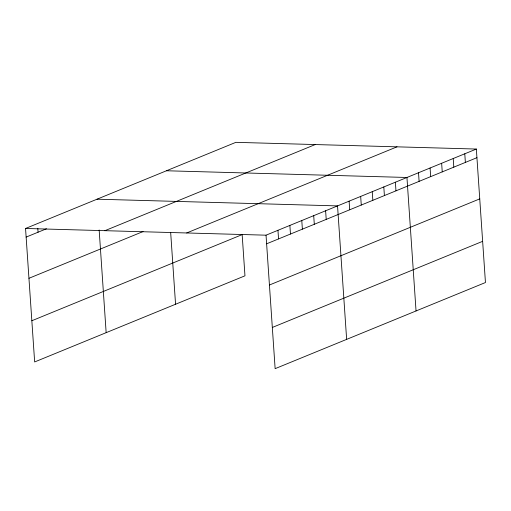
<?xml version="1.0" encoding="UTF-8"?>
<svg xmlns="http://www.w3.org/2000/svg" width="511" height="511" viewBox="0 0 511 511"><rect width="100%" height="100%" fill="white"/><g stroke="black" fill="none" stroke-linecap="round" stroke-linejoin="round"><path stroke-width="0.77" d="M31.842 320.742L242.157 234.619L244.967 275.819L34.652 361.948L25.55 228.468L235.865 142.339L476.348 149.052L485.45 282.532L275.135 368.661L266.033 235.181L476.348 149.052M26.138 237.091L46.469 228.768M104.908 230.685L315.223 144.556M28.948 278.291L143.106 231.54M186.675 232.965L396.99 146.836M266.621 243.804L476.935 157.682M269.431 285.01L479.746 198.881M272.325 327.455L482.64 241.333M166.458 170.763L406.948 177.477L416.043 310.956M97.058 199.188L337.541 205.901L346.643 339.374M25.55 228.468L266.033 235.181M464.78 153.792L465.374 162.415M453.219 158.531L453.806 167.154M441.651 163.264L442.239 171.888M430.083 168.004L430.671 176.627M418.515 172.737L419.103 181.367M395.38 182.216L395.968 190.839M383.812 186.949L384.4 195.572M372.244 191.689L372.832 200.312M360.677 196.422L361.264 205.052M349.109 201.162L349.696 209.785M325.622 210.781L326.21 219.404M313.709 215.661L314.297 224.284M301.79 220.541L302.378 229.164M289.871 225.421L290.459 234.044M277.952 230.301L278.54 238.924M170.661 232.377L175.56 304.243M99.16 229.995L106.154 332.661M37.788 228.289L38.057 232.211"/></g></svg>
